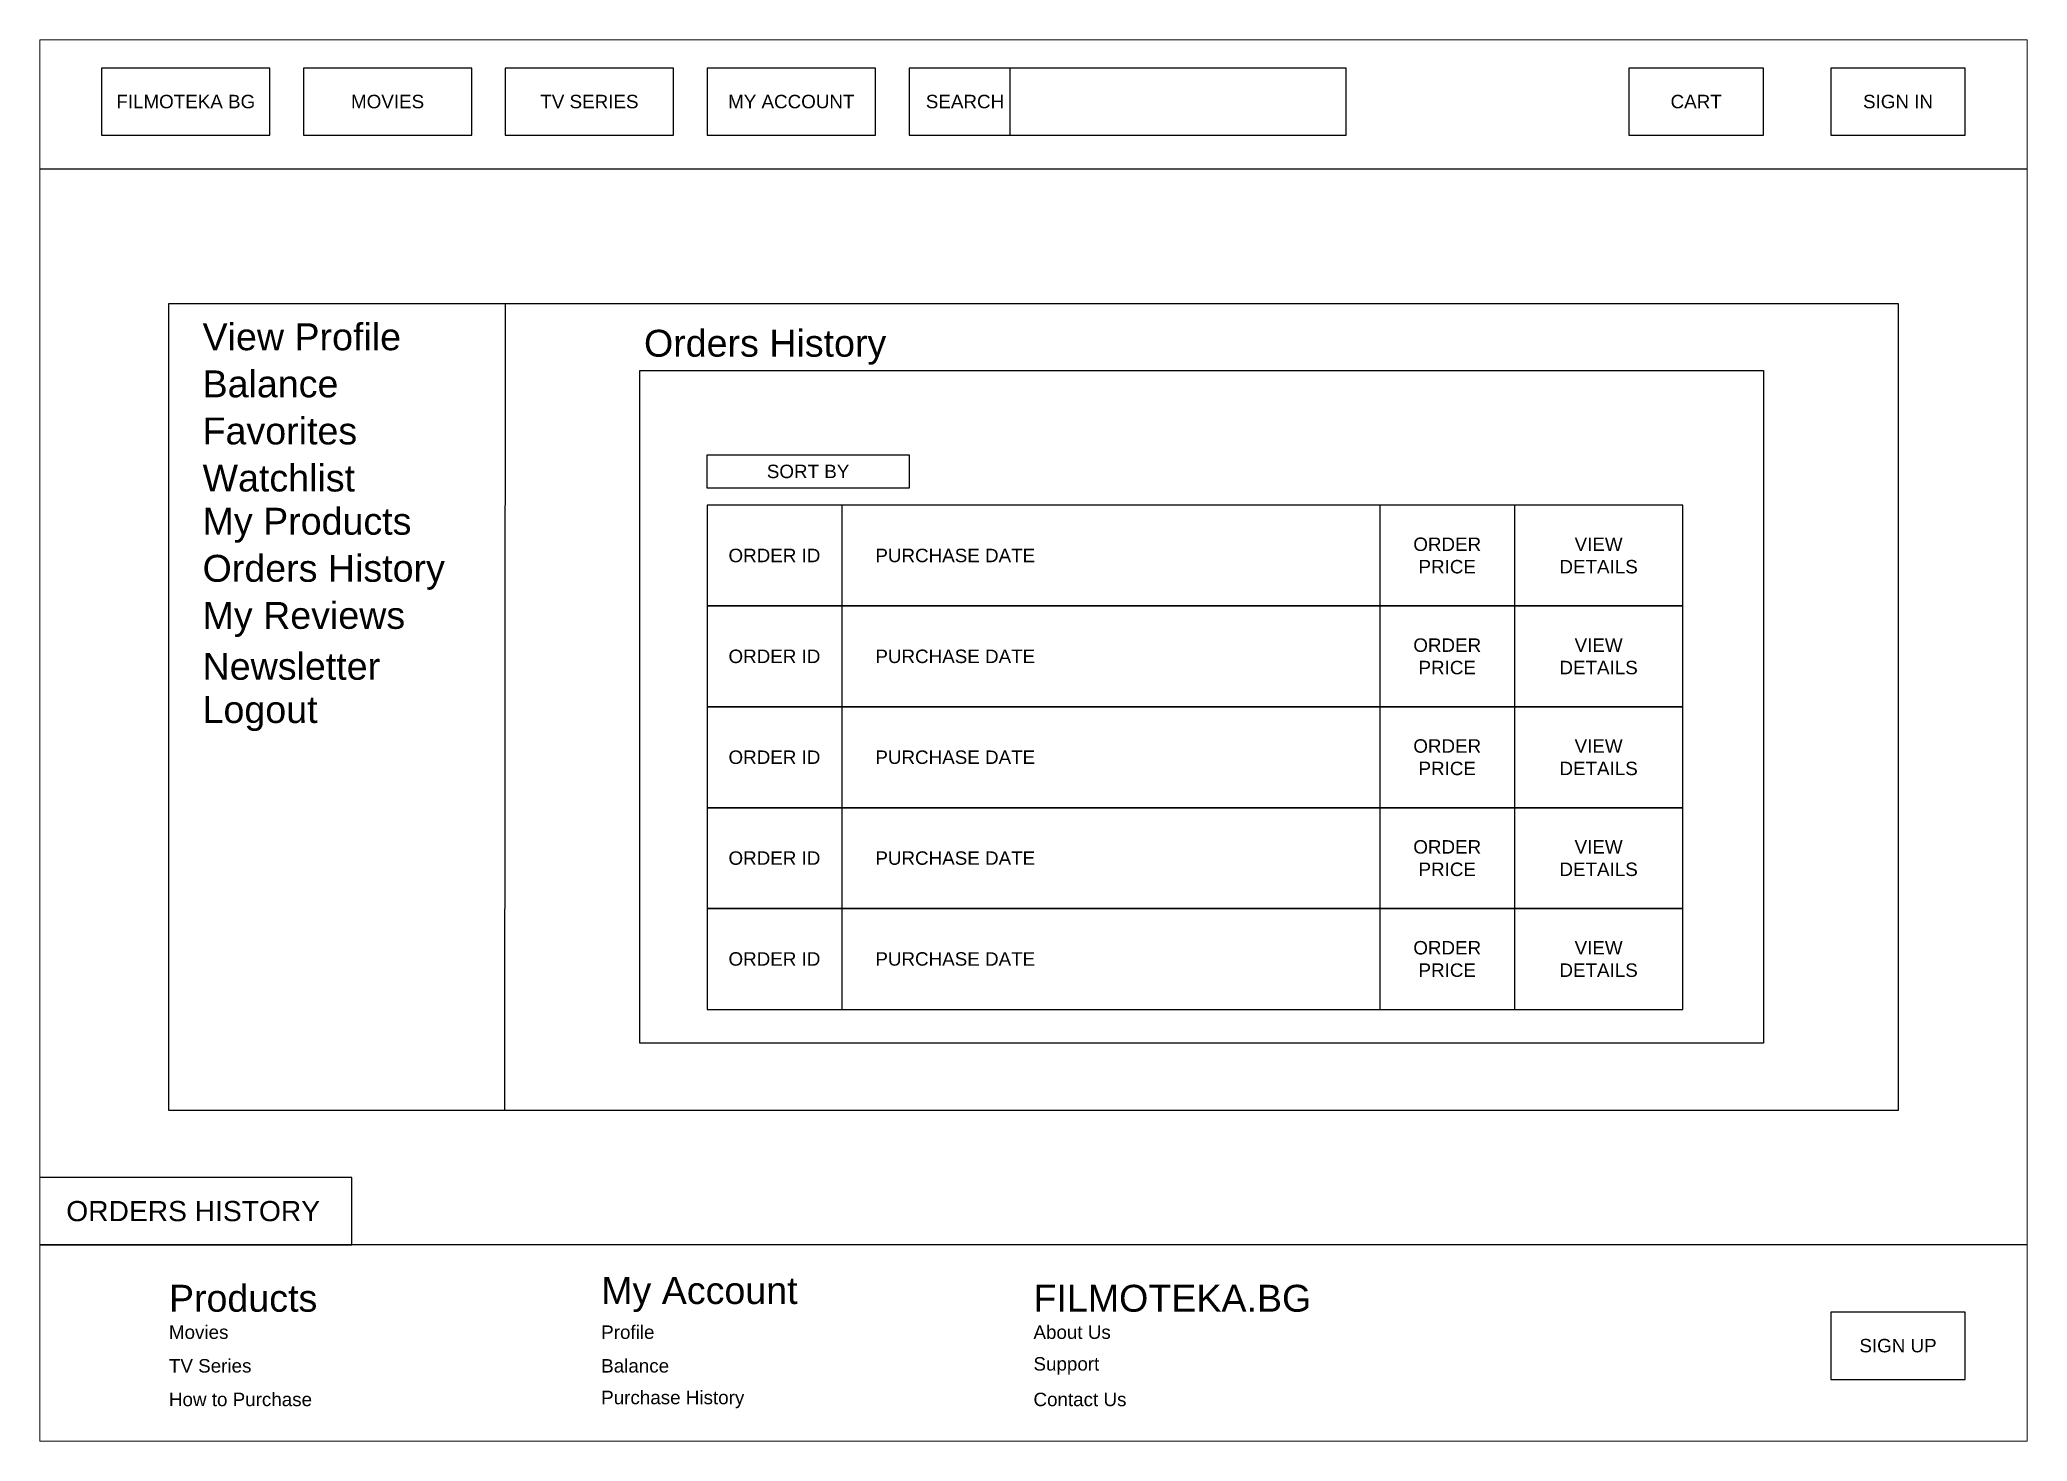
# Paper-space layout 'Orders History' of a CAD drawing. Header units: inches, sheet in millimetres. Extents: x 0 to 295, y 0 to 208.
# The model-space entities are those that its viewports show. They can reach past a viewport. Long polylines and large blocks are cut down to what shows.
import ezdxf

# ---------------------------------------------------------------- set-up
doc = ezdxf.new("R2010")
doc.units = ezdxf.units.IN
doc.header["$MEASUREMENT"] = 0
doc.styles.get("Standard").update_dxf_attribs({"font": 'arial.ttf'})

msp = doc.modelspace()

# ---------------------------------------------------------------- linework, layer by layer
for points in [[(697.79, 858.89), (697.79, 648.89), (994.79, 648.89), (994.79, 858.89)], [(697.79, 858.89), (697.79, 838.89), (994.79, 838.89), (994.79, 858.89)], [(707.79, 853.89), (707.79, 843.89), (732.79, 843.89), (732.79, 853.89)], [(737.79, 853.89), (737.79, 843.89), (762.79, 843.89), (762.79, 853.89)], [(767.79, 853.89), (767.79, 843.89), (792.79, 843.89), (792.79, 853.89)], [(797.79, 853.89), (797.79, 843.89), (822.79, 843.89), (822.79, 853.89)], [(827.79, 853.89), (827.79, 843.89), (892.79, 843.89), (892.79, 853.89)], [(934.79, 853.89), (934.79, 843.89), (954.79, 843.89), (954.79, 853.89)], [(964.79, 853.89), (964.79, 843.89), (984.79, 843.89), (984.79, 853.89)], [(717.79, 818.89), (974.79, 818.89), (974.79, 698.89), (717.79, 698.89)], [(717.79, 818.89), (767.79, 818.89), (767.65, 698.89), (717.79, 698.89)], [(787.79, 808.89), (954.79, 808.89), (954.79, 708.89), (787.79, 708.89)], [(797.79, 796.39), (827.79, 796.39), (827.79, 791.39), (797.79, 791.39)], [(942.79, 788.89), (797.79, 788.89), (797.79, 773.89), (942.79, 773.89)], [(942.79, 773.89), (797.79, 773.89), (797.79, 758.89), (942.79, 758.89)], [(942.79, 758.89), (797.79, 758.89), (797.79, 743.89), (942.79, 743.89)], [(942.79, 743.89), (797.79, 743.89), (797.79, 728.89), (942.79, 728.89)], [(942.79, 728.89), (797.79, 728.89), (797.79, 713.89), (942.79, 713.89)], [(697.79, 688.89), (697.79, 678.89), (744.99, 678.89), (744.99, 688.89)], [(697.79, 678.89), (697.79, 648.89), (994.79, 648.89), (994.79, 678.89)], [(964.79, 668.89), (964.79, 658.89), (984.79, 658.89), (984.79, 668.89)]]:
    msp.add_lwpolyline(points, close=True)
for points in [[(842.79, 853.89), (842.79, 843.89)], [(817.79, 788.89), (817.79, 713.89)], [(897.79, 788.89), (897.79, 713.89)], [(917.79, 788.89), (917.79, 713.89)]]:
    msp.add_lwpolyline(points)

# ---------------------------------------------------------------- texts
for s, width, insert, char_height, attachment_point in [('FILMOTEKA BG', 23.0842, (720.29, 848.89), 2, 5), ('MOVIES', 23.0842, (750.29, 848.89), 2, 5), ('TV SERIES', 23.0842, (780.29, 848.89), 2, 5), ('MY ACCOUNT', 23.0842, (810.29, 848.89), 2, 5), ('SEARCH', 23.0842, (830.29, 848.89), 2, 4), ('CART', 23.0842, (944.79, 848.89), 2, 5), ('SIGN IN', 23.0842, (974.79, 848.89), 2, 5), ('Orders History', 95.0468, (788.4, 812.36), 4, 4), ('SORT BY', 23.0842, (812.79, 793.89), 2, 5), ('ORDER PRICE', 9.3672, (907.79, 781.39), 2, 5), ('VIEW DETAILS', 9.3672, (930.29, 781.39), 2, 5), ('ORDER ID', 23.0842, (807.79, 781.39), 2, 5), ('PURCHASE DATE', 29.5047, (822.79, 781.39), 2, 4), ('ORDER PRICE', 9.3672, (907.79, 766.39), 2, 5), ('VIEW DETAILS', 9.3672, (930.29, 766.39), 2, 5), ('ORDER ID', 23.0842, (807.79, 766.39), 2, 5), ('PURCHASE DATE', 29.5047, (822.79, 766.39), 2, 4), ('ORDER PRICE', 9.3672, (907.79, 751.39), 2, 5), ('VIEW DETAILS', 9.3672, (930.29, 751.39), 2, 5), ('ORDER ID', 23.0842, (807.79, 751.39), 2, 5), ('PURCHASE DATE', 29.5047, (822.79, 751.39), 2, 4), ('ORDER PRICE', 9.3672, (907.79, 736.39), 2, 5), ('VIEW DETAILS', 9.3672, (930.29, 736.39), 2, 5), ('ORDER ID', 23.0842, (807.79, 736.39), 2, 5), ('PURCHASE DATE', 29.5047, (822.79, 736.39), 2, 4), ('ORDER PRICE', 9.3672, (907.79, 721.39), 2, 5), ('VIEW DETAILS', 9.3672, (930.29, 721.39), 2, 5), ('ORDER ID', 23.0842, (807.79, 721.39), 2, 5), ('PURCHASE DATE', 29.5047, (822.79, 721.39), 2, 4), ('My Account', 30.4886, (782.04, 668.89), 4, 7), ('Products', 23.0842, (717.79, 668.89), 4, 7), ('FILMOTEKA.BG', 23.0842, (846.29, 668.89), 4, 7), ('SIGN UP', 23.0842, (974.79, 663.89), 2, 5)]:
    msp.add_mtext_dynamic_manual_height_columns(s, width=width, gutter_width=1, heights=[0], dxfattribs=dict(insert=insert, char_height=char_height, attachment_point=attachment_point))
at = {"color": 5, "attachment_point": 4}
for s, width, insert, char_height in [('View Profile', 36.4583, (722.79, 813.89), 4), ('Balance', 36.4583, (722.79, 806.89), 4), ('Favorites', 36.4583, (722.79, 799.89), 4), ('Watchlist', 36.4583, (722.79, 792.89), 4), ('My Products', 36.4583, (722.79, 785.89), 4), ('My Reviews', 36.4583, (722.79, 771.89), 4), ('Newsletter', 36.4583, (722.79, 764.89), 4), ('Logout', 36.4583, (722.79, 757.89), 4), ('Movies', 23.0842, (717.79, 665.89), 2), ('Profile', 23.0842, (782.04, 665.89), 2), ('About Us', 23.0842, (846.29, 665.89), 2), ('TV Series', 23.0842, (717.79, 660.89), 2), ('Balance', 23.0842, (782.04, 660.89), 2), ('Support', 23.0842, (846.29, 660.89), 2), ('How to Purchase', 23.0842, (717.79, 655.89), 2), ('Purchase History', 23.0842, (782.04, 655.89), 2), ('Contact Us', 23.0842, (846.29, 655.89), 2)]:
    msp.add_mtext_dynamic_manual_height_columns(s, width=width, gutter_width=1, heights=[0], dxfattribs=dict(at, insert=insert, char_height=char_height))
at = {"color": 1}
for s, width, insert, char_height, attachment_point in [('Orders History', 36.4583, (722.79, 778.89), 4, 4), ('ORDERS HISTORY', 43.8721, (721.39, 683.89), 3, 5)]:
    msp.add_mtext_dynamic_manual_height_columns(s, width=width, gutter_width=1, heights=[0], dxfattribs=dict(at, insert=insert, char_height=char_height, attachment_point=attachment_point))

psp = doc.layouts.new('Orders History')

# ---------------------------------------------------------------- viewports
at = {"layer": '0'}
psp.add_viewport(center=(147.7, 104.21), size=(295.41, 208.4145), view_center_point=(846.29, 753.89), view_height=208.4146, dxfattribs=at)

doc.saveas('drawing.dxf')
